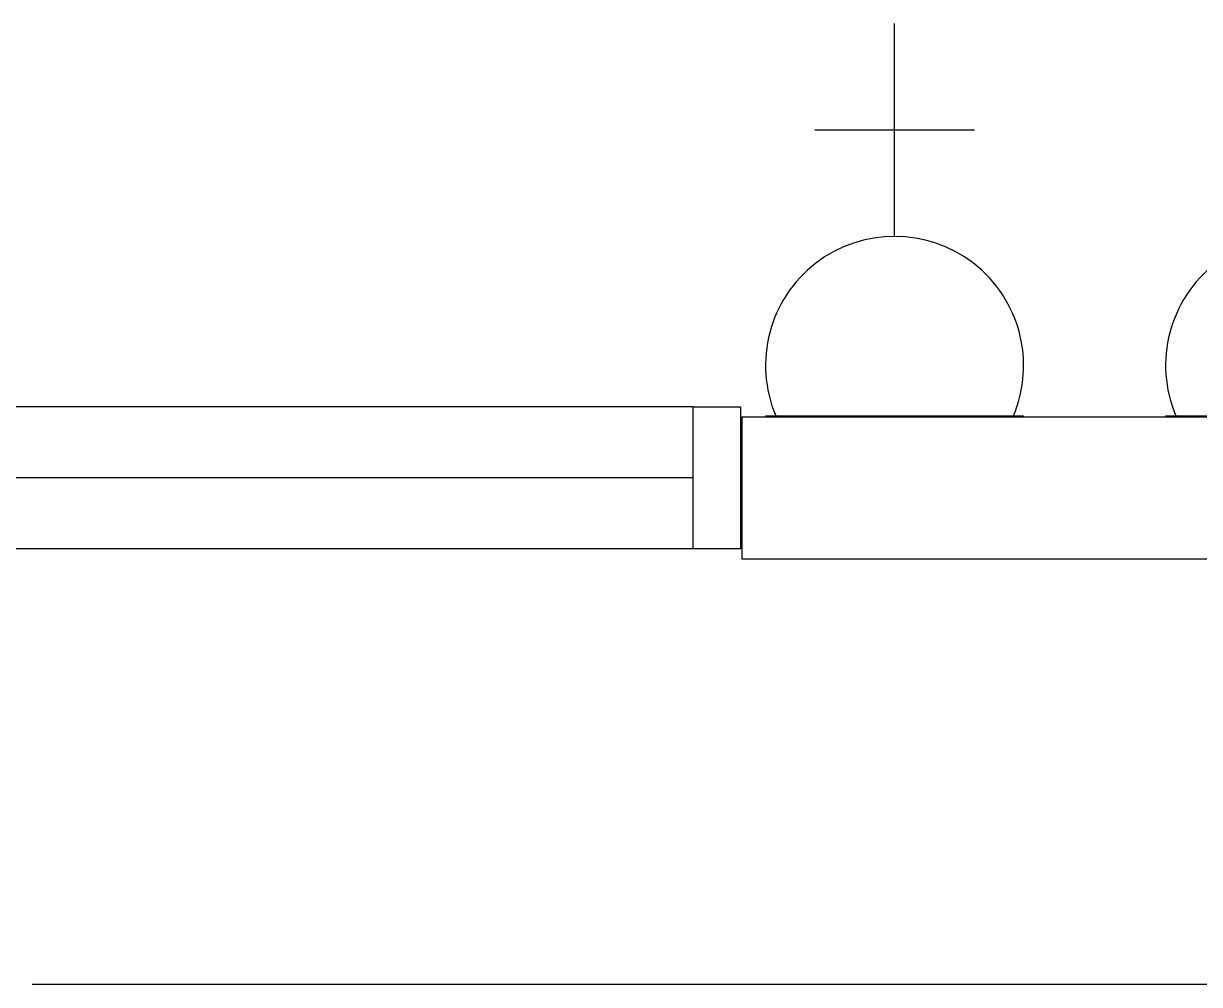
# Model space of a CAD drawing. Header units: inches. Extents: x -106706990 to 300603, y -86718466 to 1728185.
# Drawn here: x 143449 to 144692, y 19510 to 20526 of the extents above; entities that cross this region are included whole.
import ezdxf

# ---------------------------------------------------------------- set-up
doc = ezdxf.new("R2010")
doc.units = ezdxf.units.IN
doc.header["$MEASUREMENT"] = 0
doc.linetypes.add('DASHED2', pattern=[0.375, 0.25, -0.125])
for name, color, linetype in [('A-ELEV3', 9, 'Continuous'), ('A-WALL', 1, 'Continuous'), ('A-WIN', 9, 'Continuous'), ('ELECT', 6, 'Continuous'), ('elk_LAMPU', 6, 'Continuous')]:
    doc.layers.add(name, color=color, linetype=linetype)
doc.layers.get('elk_LAMPU').off()

# ---------------------------------------------------------------- blocks, each defined once
blk = doc.blocks.new('A$C04C40081')
at = {"layer": 'A-WIN', "color": 8}
for p, q in [((850, 150), (50, 150)), ((850, 75), (50, 75)), ((850, 0), (50, 0))]:
    blk.add_line(p, q, dxfattribs=at)
at = {"layer": 'A-WIN', "color": 8, "linetype": 'Continuous'}
for points in [[(50, 150), (0, 150), (0, 0), (50, 0)], [(850, 150), (900, 150), (900, 0), (850, 0)]]:
    blk.add_lwpolyline(points, close=True, dxfattribs=at)
blk = doc.blocks.new('SOCKET(in)')
at = {"layer": 'ELECT', "color": 6}
for p, q in [((86605160, -1198079.2), (86605160, -1197854.2)), ((86605075.7, -1197966.7), (86605244.4, -1197966.7)), ((86605023.6, -1198269), (86605296.4, -1198269))]:
    blk.add_line(p, q, dxfattribs=at)
blk.add_arc((86605160, -1198215.6), 136.4, 336.9763, 203.0237, dxfattribs=at)

msp = doc.modelspace()

# ---------------------------------------------------------------- linework, layer by layer
at = {"layer": 'A-ELEV3', "color": 8}
msp.add_line((147357.8, 19510), (143457.8, 19510), dxfattribs=at)
at = {"layer": 'A-WALL', "color": 8, "linetype": 'Continuous', "ltscale": 900}
for p, q in [((146607.8, 20109.7), (144207.8, 20109.7)), ((144207.8, 20109.7), (144207.8, 19959.7)), ((144207.8, 19959.7), (146607.8, 19959.7))]:
    msp.add_line(p, q, dxfattribs=at)

# ---------------------------------------------------------------- block references
at = {"layer": 'A-WIN', "color": 8}
msp.add_blockref('A$C04C40081', (143306.4, 19970.3), dxfattribs=at)
at = {"layer": 'elk_LAMPU', "color": 0, "linetype": 'DASHED2', "lineweight": 18}
for p in [(-86460790.6, 1218379.8), (-86460367.7, 1218379.8)]:
    msp.add_blockref('SOCKET(in)', p, dxfattribs=at)

doc.saveas('drawing.dxf')
